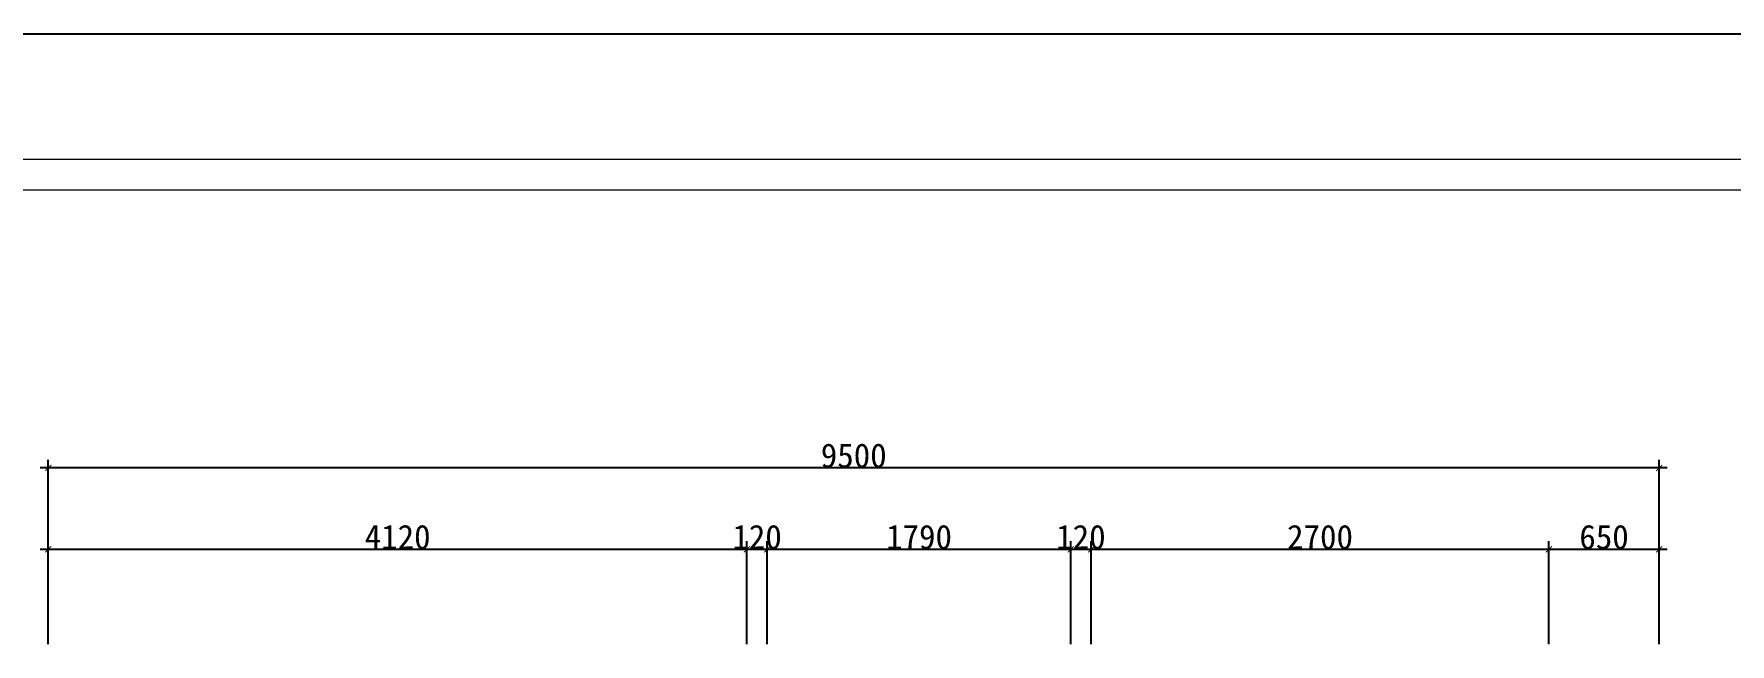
# Model space of a CAD drawing. Header units: inches. Extents: x 1174834 to 1369688, y -175882 to -108740.
# Drawn here: x 1244855 to 1254858, y -131648 to -128049 of the extents above; entities that cross this region are included whole.
import ezdxf

# ---------------------------------------------------------------- set-up
doc = ezdxf.new("R2010")
doc.units = ezdxf.units.IN
doc.header["$LTSCALE"] = 500
doc.header["$MEASUREMENT"] = 0
doc.layers.add('SH-尺寸标注', color=32, linetype='Continuous')
doc.layers.add('WALL', color=255, linetype='Continuous')
doc.layers.add('填充线', color=143, linetype='Continuous', lineweight=9)
doc.dimstyles.new('D_20_2.35', dxfattribs={"dimtxt": 142.857143, "dimasz": 35.714286, "dimexe": 47.619048, "dimexo": 0, "dimgap": 0, "dimtad": 1, "dimdec": 0, "dimzin": 1, "dimdsep": 46, "dimtxsty": 'Standard', "dimblk": 'ARCHTICK', "dimcen": 0.09, "dimdle": 47.619048, "dimclrd": 252, "dimclre": 252, "dimclrt": 134, "dimadec": 0, "dimazin": 0, "dimtfac": 1, "dimtdec": 4, "dimtix": 1, "dimtmove": 2, "dimatfit": 3, "dimfxl": 1, "dimtolj": 1, "dimtzin": 0, "dimarcsym": 0})

# ---------------------------------------------------------------- blocks, each defined once
blk = doc.blocks.new('_ArchTick')
at = {"color": 0, "linetype": 'ByBlock', "const_width": 0.15}
blk.add_lwpolyline([(-0.5, -0.5), (0.5, 0.5)], dxfattribs=at)
blk = doc.blocks.new('*D364')
at = {"layer": 'Defpoints', "color": 0, "linetype": 'Continuous', "transparency": 16777216}
for p in [(1249060, -131089), (1244940, -131648), (1249060, -131648)]:
    blk.add_point(p, dxfattribs=at)
at = {"layer": 'SH-尺寸标注', "color": 252, "linetype": 'Continuous', "lineweight": -2, "transparency": 16777216}
for p, q in [((1244940, -131648), (1244940, -131041)), ((1249060, -131648), (1249060, -131041)), ((1244892, -131089), (1249108, -131089))]:
    blk.add_line(p, q, dxfattribs=at)
at = {"layer": 'SH-尺寸标注', "color": 252, "linetype": 'Continuous', "lineweight": -2, "transparency": 16777216, "xscale": 35.71428581050463, "yscale": 35.71428581050463, "zscale": 35.71428581050463, "rotation": 180}
blk.add_blockref('_ArchTick', (1244940, -131089), dxfattribs=at)
at = {"layer": 'SH-尺寸标注', "color": 252, "linetype": 'Continuous', "lineweight": -2, "transparency": 16777216, "xscale": 35.71428581050463, "yscale": 35.71428581050463, "zscale": 35.71428581050463}
blk.add_blockref('_ArchTick', (1249060, -131089), dxfattribs=at)
at = {"layer": 'SH-尺寸标注', "color": 134, "linetype": 'Continuous', "transparency": 16777216, "insert": (1247000, -131017), "char_height": 142.9, "attachment_point": 5}
blk.add_mtext('\\A1;4120', dxfattribs=at)
blk = doc.blocks.new('*D365')
at = {"layer": 'Defpoints', "color": 0, "linetype": 'Continuous', "transparency": 16777216}
for p in [(1249180, -131089), (1249060, -131648), (1249180, -131648)]:
    blk.add_point(p, dxfattribs=at)
at = {"layer": 'SH-尺寸标注', "color": 252, "linetype": 'Continuous', "lineweight": -2, "transparency": 16777216}
for p, q in [((1249060, -131648), (1249060, -131041)), ((1249180, -131648), (1249180, -131041)), ((1249060, -131089), (1249024, -131089)), ((1249060, -131089), (1249180, -131089)), ((1249180, -131089), (1249216, -131089))]:
    blk.add_line(p, q, dxfattribs=at)
at = {"layer": 'SH-尺寸标注', "color": 252, "linetype": 'Continuous', "lineweight": -2, "transparency": 16777216, "xscale": 35.71428581050463, "yscale": 35.71428581050463, "zscale": 35.71428581050463}
blk.add_blockref('_ArchTick', (1249060, -131089), dxfattribs=at)
at = {"layer": 'SH-尺寸标注', "color": 252, "linetype": 'Continuous', "lineweight": -2, "transparency": 16777216, "xscale": 35.71428581050463, "yscale": 35.71428581050463, "zscale": 35.71428581050463, "rotation": 180}
blk.add_blockref('_ArchTick', (1249180, -131089), dxfattribs=at)
at = {"layer": 'SH-尺寸标注', "color": 134, "linetype": 'Continuous', "transparency": 16777216, "insert": (1249120, -131017), "char_height": 142.9, "attachment_point": 5}
blk.add_mtext('\\A1;120', dxfattribs=at)
blk = doc.blocks.new('*D366')
at = {"layer": 'Defpoints', "color": 0, "linetype": 'Continuous', "transparency": 16777216}
for p in [(1250970, -131089), (1249180, -131648), (1250970, -131648)]:
    blk.add_point(p, dxfattribs=at)
at = {"layer": 'SH-尺寸标注', "color": 252, "linetype": 'Continuous', "lineweight": -2, "transparency": 16777216}
for p, q in [((1249180, -131648), (1249180, -131041)), ((1250970, -131648), (1250970, -131041)), ((1249132, -131089), (1251018, -131089))]:
    blk.add_line(p, q, dxfattribs=at)
at = {"layer": 'SH-尺寸标注', "color": 252, "linetype": 'Continuous', "lineweight": -2, "transparency": 16777216, "xscale": 35.71428581050463, "yscale": 35.71428581050463, "zscale": 35.71428581050463, "rotation": 180}
blk.add_blockref('_ArchTick', (1249180, -131089), dxfattribs=at)
at = {"layer": 'SH-尺寸标注', "color": 252, "linetype": 'Continuous', "lineweight": -2, "transparency": 16777216, "xscale": 35.71428581050463, "yscale": 35.71428581050463, "zscale": 35.71428581050463}
blk.add_blockref('_ArchTick', (1250970, -131089), dxfattribs=at)
at = {"layer": 'SH-尺寸标注', "color": 134, "linetype": 'Continuous', "transparency": 16777216, "insert": (1250075, -131017), "char_height": 142.9, "attachment_point": 5}
blk.add_mtext('\\A1;1790', dxfattribs=at)
blk = doc.blocks.new('*D367')
at = {"layer": 'Defpoints', "color": 0, "linetype": 'Continuous', "transparency": 16777216}
for p in [(1251090, -131089), (1250970, -131648), (1251090, -131648)]:
    blk.add_point(p, dxfattribs=at)
at = {"layer": 'SH-尺寸标注', "color": 252, "linetype": 'Continuous', "lineweight": -2, "transparency": 16777216}
for p, q in [((1250970, -131648), (1250970, -131041)), ((1251090, -131648), (1251090, -131041)), ((1250970, -131089), (1250934, -131089)), ((1250970, -131089), (1251090, -131089)), ((1251090, -131089), (1251126, -131089))]:
    blk.add_line(p, q, dxfattribs=at)
at = {"layer": 'SH-尺寸标注', "color": 252, "linetype": 'Continuous', "lineweight": -2, "transparency": 16777216, "xscale": 35.71428581050463, "yscale": 35.71428581050463, "zscale": 35.71428581050463}
blk.add_blockref('_ArchTick', (1250970, -131089), dxfattribs=at)
at = {"layer": 'SH-尺寸标注', "color": 252, "linetype": 'Continuous', "lineweight": -2, "transparency": 16777216, "xscale": 35.71428581050463, "yscale": 35.71428581050463, "zscale": 35.71428581050463, "rotation": 180}
blk.add_blockref('_ArchTick', (1251090, -131089), dxfattribs=at)
at = {"layer": 'SH-尺寸标注', "color": 134, "linetype": 'Continuous', "transparency": 16777216, "insert": (1251030, -131017), "char_height": 142.9, "attachment_point": 5}
blk.add_mtext('\\A1;120', dxfattribs=at)
blk = doc.blocks.new('*D368')
at = {"layer": 'Defpoints', "color": 0, "linetype": 'Continuous', "transparency": 16777216}
for p in [(1253790, -131089), (1251090, -131648), (1253790, -131648)]:
    blk.add_point(p, dxfattribs=at)
at = {"layer": 'SH-尺寸标注', "color": 252, "linetype": 'Continuous', "lineweight": -2, "transparency": 16777216}
for p, q in [((1251090, -131648), (1251090, -131041)), ((1253790, -131648), (1253790, -131041)), ((1251042, -131089), (1253838, -131089))]:
    blk.add_line(p, q, dxfattribs=at)
at = {"layer": 'SH-尺寸标注', "color": 252, "linetype": 'Continuous', "lineweight": -2, "transparency": 16777216, "xscale": 35.71428581050463, "yscale": 35.71428581050463, "zscale": 35.71428581050463, "rotation": 180}
blk.add_blockref('_ArchTick', (1251090, -131089), dxfattribs=at)
at = {"layer": 'SH-尺寸标注', "color": 252, "linetype": 'Continuous', "lineweight": -2, "transparency": 16777216, "xscale": 35.71428581050463, "yscale": 35.71428581050463, "zscale": 35.71428581050463}
blk.add_blockref('_ArchTick', (1253790, -131089), dxfattribs=at)
at = {"layer": 'SH-尺寸标注', "color": 134, "linetype": 'Continuous', "transparency": 16777216, "insert": (1252440, -131017), "char_height": 142.9, "attachment_point": 5}
blk.add_mtext('\\A1;2700', dxfattribs=at)
blk = doc.blocks.new('*D369')
at = {"layer": 'Defpoints', "color": 0, "linetype": 'Continuous', "transparency": 16777216}
for p in [(1254440, -131089), (1253790, -131648), (1254440, -131648)]:
    blk.add_point(p, dxfattribs=at)
at = {"layer": 'SH-尺寸标注', "color": 252, "linetype": 'Continuous', "lineweight": -2, "transparency": 16777216}
for p, q in [((1253790, -131648), (1253790, -131041)), ((1254440, -131648), (1254440, -131041)), ((1253742, -131089), (1254488, -131089))]:
    blk.add_line(p, q, dxfattribs=at)
at = {"layer": 'SH-尺寸标注', "color": 252, "linetype": 'Continuous', "lineweight": -2, "transparency": 16777216, "xscale": 35.71428581050463, "yscale": 35.71428581050463, "zscale": 35.71428581050463, "rotation": 180}
blk.add_blockref('_ArchTick', (1253790, -131089), dxfattribs=at)
at = {"layer": 'SH-尺寸标注', "color": 252, "linetype": 'Continuous', "lineweight": -2, "transparency": 16777216, "xscale": 35.71428581050463, "yscale": 35.71428581050463, "zscale": 35.71428581050463}
blk.add_blockref('_ArchTick', (1254440, -131089), dxfattribs=at)
at = {"layer": 'SH-尺寸标注', "color": 134, "linetype": 'Continuous', "transparency": 16777216, "insert": (1254115, -131017), "char_height": 142.9, "attachment_point": 5}
blk.add_mtext('\\A1;650', dxfattribs=at)
blk = doc.blocks.new('*D370')
at = {"layer": 'Defpoints', "color": 0, "linetype": 'Continuous', "transparency": 16777216}
for p in [(1244940, -130609), (1244940, -131648), (1254440, -131648)]:
    blk.add_point(p, dxfattribs=at)
at = {"layer": 'SH-尺寸标注', "color": 252, "linetype": 'Continuous', "lineweight": -2, "transparency": 16777216}
for p, q in [((1254488, -130609), (1244892, -130609)), ((1244940, -131648), (1244940, -130561)), ((1254440, -131648), (1254440, -130561))]:
    blk.add_line(p, q, dxfattribs=at)
at = {"layer": 'SH-尺寸标注', "color": 252, "linetype": 'Continuous', "lineweight": -2, "transparency": 16777216, "xscale": 35.71428581050463, "yscale": 35.71428581050463, "zscale": 35.71428581050463, "rotation": 180}
blk.add_blockref('_ArchTick', (1244940, -130609), dxfattribs=at)
at = {"layer": 'SH-尺寸标注', "color": 252, "linetype": 'Continuous', "lineweight": -2, "transparency": 16777216, "xscale": 35.71428581050463, "yscale": 35.71428581050463, "zscale": 35.71428581050463}
blk.add_blockref('_ArchTick', (1254440, -130609), dxfattribs=at)
at = {"layer": 'SH-尺寸标注', "color": 134, "linetype": 'Continuous', "transparency": 16777216, "insert": (1249690, -130537), "char_height": 142.9, "attachment_point": 5}
blk.add_mtext('\\A1;9500', dxfattribs=at)
blk = doc.blocks.new('JNNJ')
at = {"layer": 'WALL', "color": 8, "ltscale": 0.5}
blk.add_line((308185.2, -80913.8), (283797.2, -80913.8), dxfattribs=at)
at = {"layer": '填充线'}
for p, q in [((284431.2, -81587.5), (307455.8, -81587.5)), ((307292.6, -81750.7), (284594.3, -81750.7))]:
    blk.add_line(p, q, dxfattribs=at)
blk = doc.blocks.new('HHYT')
blk.add_blockref('JNNJ', (99286.6, -17245.8))

msp = doc.modelspace()

# ---------------------------------------------------------------- block references
at = {"xscale": -1.1, "yscale": 1.1, "zscale": 1.1}
msp.add_blockref('HHYT', (1684076.3, -20073.4), dxfattribs=at)

# ---------------------------------------------------------------- dimensions: what is measured, and where the dimension line sits
at = {"layer": 'SH-尺寸标注', "color": 252, "linetype": 'Continuous'}
dim = msp.add_aligned_dim(p1=(1254440, -131648), p2=(1244940, -131648), distance=-1039.3, dimstyle='D_20_2.35', dxfattribs=at)
dim.commit()
dim.dimension.update_dxf_attribs({"geometry": '*D370', "text_midpoint": (1249690, -130537.3)})
for base, p1, p2, picture, middle in [((1249060, -131088.8), (1244940, -131648), (1249060, -131648), '*D364', (1247000, -131017.4)), ((1249180, -131088.8), (1249060, -131648), (1249180, -131648), '*D365', (1249120, -131017.4)), ((1250970, -131088.8), (1249180, -131648), (1250970, -131648), '*D366', (1250075, -131017.4)), ((1251090, -131088.8), (1250970, -131648), (1251090, -131648), '*D367', (1251030, -131017.4)), ((1253790, -131088.8), (1251090, -131648), (1253790, -131648), '*D368', (1252440, -131017.4)), ((1254440, -131088.8), (1253790, -131648), (1254440, -131648), '*D369', (1254115, -131017.4))]:
    dim = msp.add_linear_dim(base=base, p1=p1, p2=p2, angle=0, dimstyle='D_20_2.35', dxfattribs=at)
    dim.commit()
    dim.dimension.update_dxf_attribs({"geometry": picture, "text_midpoint": middle})

doc.saveas('drawing.dxf')
